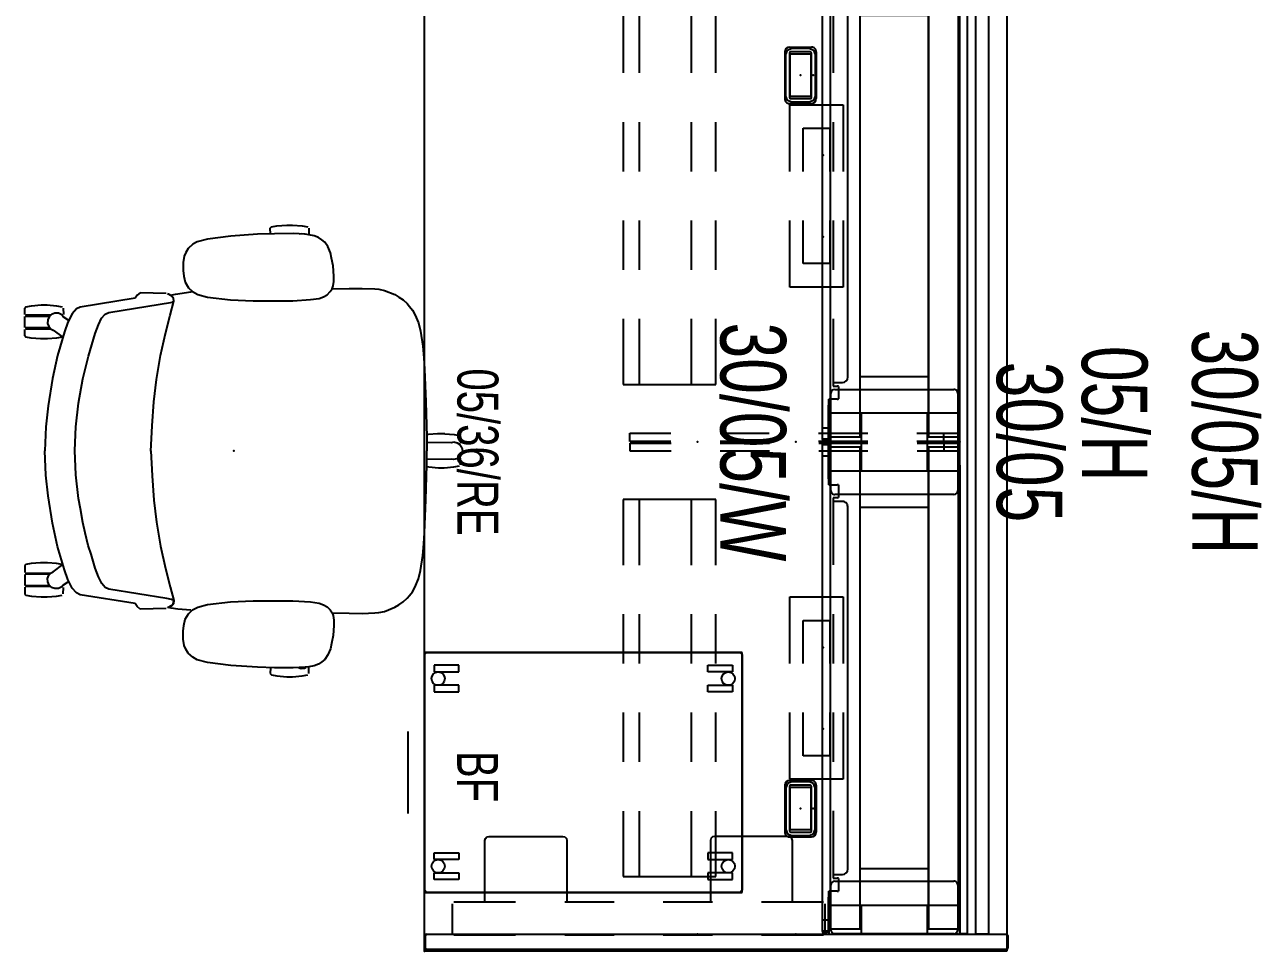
# Model space of a CAD drawing. Header units: inches. Extents: x 0 to 501, y -3 to 400.
# Drawn here: x 298.8 to 374.2, y 230.8 to 287.3 of the extents above; entities that cross this region are included whole.
import ezdxf
from ezdxf.enums import TextEntityAlignment as Align

# ---------------------------------------------------------------- set-up
doc = ezdxf.new("R2010")
doc.units = ezdxf.units.IN
doc.header["$MEASUREMENT"] = 0
for name, color, linetype in [('A-FURN-P-ELEC', 5, 'Continuous'), ('A-FURN-P-ELEC-PROD_NO-T', 5, 'Continuous'), ('A-FURN-P-FRAME', 7, 'Continuous'), ('A-FURN-P-FRAME-HWP-T', 7, 'Continuous'), ('A-FURN-P-FRAME-PROD_NO-T', 7, 'Continuous'), ('A-FURN-P-PANEL', 3, 'Continuous'), ('A-FURN-P-PANEL-PROD_NO-T', 3, 'Continuous'), ('A-FURN-P-SEAT', 2, 'Continuous'), ('A-FURN-P-SEAT-PROD_NO-T', 2, 'Continuous'), ('A-FURN-P-STORAGE', 6, 'Continuous'), ('A-FURN-P-STORAGE-CUSHION', 6, 'Continuous'), ('A-FURN-P-STORAGE-DRWCFG', 6, 'Continuous'), ('A-FURN-P-STORAGE-PROD_NO', 6, 'Continuous'), ('A-FURN-P-STORAGE-PROD_NO-T', 6, 'Continuous'), ('A-FURN-P-STORAGE-T', 7, 'Continuous'), ('A-FURN-P-TILE', 3, 'Continuous'), ('A-FURN-P-TILE-ELEC', 3, 'Continuous'), ('A-FURN-P-TILE-HWP-T', 3, 'Continuous'), ('A-FURN-P-WKSURF', 1, 'Continuous'), ('A-FURN-P-WKSURF-ELEC', 1, 'Continuous'), ('A-FURN-P-WKSURF-PROD_NO-T', 1, 'Continuous'), ('A-FURN-P-WKSURF-SS-T', 1, 'Continuous')]:
    doc.layers.add(name, color=color, linetype=linetype)
doc.styles.get("Standard").update_dxf_attribs({"font": 'arial.ttf'})

# ---------------------------------------------------------------- blocks, each defined once
blk = doc.blocks.new('P_HQ100-3005')
at = {"layer": 'A-FURN-P-FRAME'}
for p, q in [((1.75, 0), (0, 0)), ((0, 0), (0, -2)), ((1.75, -2), (1.75, 0)), ((30, 0), (28.25, 0)), ((28.25, 0), (28.25, -2)), ((30, -2), (30, 0)), ((31.75, 0), (30, 0)), ((30, 0), (30, -2)), ((31.75, -2), (31.75, 0)), ((60, 0), (58.25, 0)), ((58.25, 0), (58.25, -2)), ((60, -2), (60, 0)), ((29.68, -0.09), (0.32, -0.09)), ((0.32, -0.09), (0.32, -1.91)), ((29.68, -1.91), (29.68, -0.09)), ((59.68, -0.09), (30.32, -0.09)), ((30.32, -0.09), (30.32, -1.91)), ((59.68, -1.91), (59.68, -0.09)), ((0, -2), (1.75, -2)), ((0.32, -1.91), (29.68, -1.91)), ((1.75, -6.09), (1.75, -1.91)), ((1.75, -1.91), (4, -1.91)), ((28.25, -1.91), (1.76, -1.91)), ((4, -1.91), (4, -6.09)), ((26, -6.09), (26, -1.91)), ((26, -1.91), (28.25, -1.91)), ((28.25, -1.91), (28.25, -6.09)), ((28.25, -2), (30, -2)), ((30, -2), (31.75, -2)), ((30.32, -1.91), (59.68, -1.91)), ((31.75, -6.09), (31.75, -1.91)), ((31.75, -1.91), (34, -1.91)), ((58.25, -1.91), (31.76, -1.91)), ((34, -1.91), (34, -6.09)), ((56, -6.09), (56, -1.91)), ((56, -1.91), (58.25, -1.91)), ((58.25, -1.91), (58.25, -6.09)), ((58.25, -2), (60, -2)), ((1.75, -6), (0, -6)), ((0, -6), (0, -8)), ((1.75, -8), (1.75, -6)), ((30, -6), (28.25, -6)), ((28.25, -6), (28.25, -8)), ((30, -8), (30, -6)), ((31.75, -6), (30, -6)), ((30, -6), (30, -8)), ((31.75, -8), (31.75, -6)), ((60, -6), (58.25, -6)), ((58.25, -6), (58.25, -8)), ((60, -8), (60, -6)), ((29.68, -6.09), (0.32, -6.09)), ((0.32, -6.09), (0.32, -7.91)), ((4, -6.09), (1.75, -6.09)), ((28.25, -6.09), (26, -6.09)), ((29.68, -7.91), (29.68, -6.09)), ((59.68, -6.09), (30.32, -6.09)), ((30.32, -6.09), (30.32, -7.91)), ((34, -6.09), (31.75, -6.09)), ((58.25, -6.09), (56, -6.09)), ((59.68, -7.91), (59.68, -6.09)), ((0, -8), (1.75, -8)), ((0.32, -7.91), (29.68, -7.91)), ((28.25, -8), (30, -8)), ((30, -8), (31.75, -8)), ((30.32, -7.91), (59.68, -7.91)), ((58.25, -8), (60, -8))]:
    blk.add_line(p, q, dxfattribs=at)
for p in [(0, 0), (30, 0), (60, 0), (0, -8), (30, -8), (60, -8)]:
    blk.add_point(p, dxfattribs=at)
at = {"layer": 'A-FURN-P-FRAME-HWP-T', "width": 0.7}
blk.add_attdef('CAPTG', text='', height=4, dxfattribs=at).set_placement((30, 2.25), align=Align.CENTER)
at = {"layer": 'A-FURN-P-FRAME-HWP-T', "width": 0.7, "flags": 1}
blk.add_attdef('CAPPN', (0, 0), '', height=0.001, dxfattribs=at)
at = {"layer": 'A-FURN-P-FRAME-HWP-T', "flags": 1}
for tag in ['CAPMG', 'CAPMC', 'CAPQT', 'CAPDH', 'CAPGC']:
    blk.add_attdef(tag, (0, 0), '', height=0.001, dxfattribs=at)
blk = doc.blocks.new('P_HQ125-EN')
at = {"layer": 'A-FURN-P-FRAME'}
for p, q in [((0.024, -7.626), (0.024, -0.374)), ((0.274, -0.124), (2.976, -0.124)), ((3.226, -0.374), (3.226, -7.626)), ((2.976, -7.876), (0.274, -7.876))]:
    blk.add_line(p, q, dxfattribs=at)
for centre, start, end in [((0.274, -0.374), 90, 180.00001), ((2.976, -0.374), 0, 90), ((0.274, -7.626), 180.00001, 270), ((2.976, -7.626), 270, 0)]:
    blk.add_arc(centre, 0.25, start, end, dxfattribs=at)
for p in [(0, 0), (0, -8)]:
    blk.add_point(p, dxfattribs=at)
at = {"layer": 'A-FURN-P-FRAME-PROD_NO-T', "flags": 1}
for tag in ['CAPPN', 'CAPMG', 'CAPMC', 'CAPQT', 'CAPDH', 'CAPGC']:
    blk.add_attdef(tag, (0, 0), '', height=0.001, dxfattribs=at)
at = {"layer": 'A-FURN-P-FRAME-PROD_NO-T'}
blk.add_attdef('CAPTG', (3.625, -4), '', height=2.5, dxfattribs=at)
blk = doc.blocks.new('P_HQ125-MN')
at = {"layer": 'A-FURN-P-FRAME'}
for p, q in [((-3.203, -7.626), (-3.203, -0.374)), ((-2.953, -0.124), (2.953, -0.124)), ((3.203, -0.374), (3.203, -7.626)), ((2.953, -7.876), (-2.953, -7.876))]:
    blk.add_line(p, q, dxfattribs=at)
for centre, start, end in [((-2.953, -0.374), 90, 180.00001), ((2.953, -0.374), 0, 90), ((-2.953, -7.626), 180.00001, 270), ((2.953, -7.626), 270, 0)]:
    blk.add_arc(centre, 0.25, start, end, dxfattribs=at)
for p in [(0, 0), (0, -8)]:
    blk.add_point(p, dxfattribs=at)
at = {"layer": 'A-FURN-P-FRAME-PROD_NO-T', "flags": 1}
for tag in ['CAPPN', 'CAPMG', 'CAPMC', 'CAPQT', 'CAPDH', 'CAPGC']:
    blk.add_attdef(tag, (0, 0), '', height=0.001, dxfattribs=at)
at = {"layer": 'A-FURN-P-FRAME-PROD_NO-T'}
blk.add_attdef('CAPTG', (2, -4), '', height=2.5, dxfattribs=at)
blk = doc.blocks.new('P_HQ200-3005HC1')
at = {"layer": 'A-FURN-P-TILE'}
for p, q in [((0.024, 1.754), (0.024, 0.944)), ((59.976, 1.754), (0.024, 1.754)), ((59.976, 0.944), (59.976, 1.754)), ((0.024, 0.944), (59.976, 0.944))]:
    blk.add_line(p, q, dxfattribs=at)
for p in [(0, 0), (60, 0)]:
    blk.add_point(p, dxfattribs=at)
at = {"layer": 'A-FURN-P-TILE-HWP-T', "width": 0.7}
blk.add_attdef('CAPTG', text='', height=4, dxfattribs=at).set_placement((30, 14.16), align=Align.CENTER)
at = {"layer": 'A-FURN-P-TILE-HWP-T', "width": 0.7, "flags": 1}
blk.add_attdef('CAPPN', (0, 0), '', height=0.001, dxfattribs=at)
at = {"layer": 'A-FURN-P-TILE-HWP-T', "flags": 1}
for tag in ['CAPMG', 'CAPMC', 'CAPQT', 'CAPDH', 'CAPGC']:
    blk.add_attdef(tag, (0, 0), '', height=0.001, dxfattribs=at)
blk = doc.blocks.new('P_HQ205-05H')
at = {"layer": 'A-FURN-P-TILE'}
for p, q in [((0.024, 0.433), (59.976, 0.433)), ((0.024, 0), (0.024, 0.433)), ((59.976, 0), (0.024, 0)), ((59.976, 0.433), (59.976, 0))]:
    blk.add_line(p, q, dxfattribs=at)
for p in [(0, 0), (60, 0)]:
    blk.add_point(p, dxfattribs=at)
at = {"layer": 'A-FURN-P-TILE-HWP-T', "width": 0.7}
blk.add_attdef('CAPTG', text='', height=4, dxfattribs=at).set_placement((28.274, 7.433), align=Align.CENTER)
at = {"layer": 'A-FURN-P-TILE-HWP-T', "width": 0.7, "flags": 1}
blk.add_attdef('CAPPN', (0, 0), '', height=0.001, dxfattribs=at)
at = {"layer": 'A-FURN-P-TILE-HWP-T', "flags": 1}
for tag in ['CAPMG', 'CAPMC', 'CAPQT', 'CAPDH', 'CAPGC']:
    blk.add_attdef(tag, (0, 0), '', height=0.001, dxfattribs=at)
blk = doc.blocks.new('P_HQ300-3005WSM')
at = {"layer": 'A-FURN-P-TILE'}
for p, q in [((3.63, 0.845), (3.63, 0.271)), ((26.055, 1.16), (3.945, 1.16)), ((26.37, 0.271), (26.37, 0.845)), ((33.627, 0.845), (33.627, 0.271)), ((56.052, 1.16), (33.942, 1.16)), ((56.367, 0.271), (56.367, 0.845)), ((2.612, 0.015), (2.252, 0.015)), ((2.612, 0.015), (2.612, 0.508)), ((2.622, 0.586), (3.39, 0.586)), ((3.4, 0.508), (3.4, 0.271)), ((3.4, 0.271), (7.5, 0.271)), ((10.5, 0.271), (13.5, 0.271)), ((16.5, 0.271), (19.5, 0.271)), ((22.5, 0.271), (26.6, 0.271)), ((26.6, 0.271), (26.6, 0.508)), ((26.61, 0.586), (27.378, 0.586)), ((27.388, 0.508), (27.388, 0.015)), ((27.748, 0.015), (27.388, 0.015)), ((32.609, 0.015), (32.249, 0.015)), ((32.609, 0.015), (32.609, 0.508)), ((32.619, 0.586), (33.387, 0.586)), ((33.397, 0.508), (33.397, 0.271)), ((33.397, 0.271), (37.497, 0.271)), ((40.497, 0.271), (43.497, 0.271)), ((46.497, 0.271), (49.497, 0.271)), ((52.497, 0.271), (56.597, 0.271)), ((56.597, 0.271), (56.597, 0.508)), ((56.607, 0.586), (57.375, 0.586)), ((57.385, 0.508), (57.385, 0.015)), ((57.745, 0.015), (57.385, 0.015)), ((0.079, -0.021), (0.079, -0.31)), ((0.115, -0.107), (0.115, -0.31)), ((2.252, -0.021), (0.165, -0.021)), ((0.165, -0.36), (0.165, -0.057)), ((0.165, -0.396), (29.835, -0.396)), ((0.841, -0.398), (0.841, -0.021)), ((27.748, -0.021), (29.159, -0.021)), ((29.835, -0.021), (27.748, -0.021)), ((29.159, -0.021), (29.159, -0.398)), ((29.835, -0.057), (29.835, -0.36)), ((29.885, -0.31), (29.885, -0.107)), ((29.921, -0.31), (29.921, -0.107)), ((30.076, -0.021), (30.076, -0.31)), ((30.112, -0.107), (30.112, -0.31)), ((32.249, -0.021), (30.162, -0.021)), ((30.162, -0.36), (30.162, -0.057)), ((30.162, -0.396), (59.832, -0.396)), ((30.838, -0.398), (30.838, -0.021)), ((57.745, -0.021), (59.157, -0.021)), ((59.832, -0.021), (57.745, -0.021)), ((59.157, -0.021), (59.157, -0.398)), ((59.832, -0.057), (59.832, -0.36)), ((59.882, -0.31), (59.882, -0.107)), ((59.918, -0.31), (59.918, -0.107))]:
    blk.add_line(p, q, dxfattribs=at)
for centre, radius, start, end in [((3.945, 0.845), 0.315, 90, 180.00001), ((26.055, 0.845), 0.315, 0, 90), ((33.942, 0.845), 0.315, 90, 180.00001), ((56.052, 0.845), 0.315, 0, 90), ((2.929, 0.508), 0.317, 165.74996, 180.00001), ((2.921, 0.488), 0.48, 2.42634, 11.8237), ((26.917, 0.508), 0.317, 165.74996, 180.00001), ((26.909, 0.488), 0.48, 2.42634, 11.8237), ((32.926, 0.508), 0.317, 165.74996, 180.00001), ((32.918, 0.488), 0.48, 2.42634, 11.8237), ((56.914, 0.508), 0.317, 165.74996, 180.00001), ((56.906, 0.488), 0.48, 2.42634, 11.8237), ((0.165, -0.31), 0.0859, 180.00001, 270), ((0.165, -0.107), 0.0859, 90, 125.59643), ((0.165, -0.107), 0.05, 90, 180.00001), ((0.165, -0.31), 0.05, 180.00001, 270), ((29.835, -0.107), 0.0859, 54.40358, 90), ((29.835, -0.107), 0.05, 0.00001, 90), ((29.835, -0.31), 0.05, 270, 0.00002), ((29.835, -0.31), 0.0859, 270, 0), ((30.162, -0.31), 0.0859, 180.00001, 270), ((30.162, -0.107), 0.0859, 90, 125.59643), ((30.162, -0.107), 0.05, 90, 180.00001), ((30.162, -0.31), 0.05, 180.00001, 270), ((59.832, -0.107), 0.0859, 54.40358, 90), ((59.832, -0.107), 0.05, 0.00001, 90), ((59.832, -0.31), 0.05, 270, 0.00002), ((59.832, -0.31), 0.0859, 270, 0)]:
    blk.add_arc(centre, radius, start, end, dxfattribs=at)
for p in [(0, 0), (60, 0)]:
    blk.add_point(p, dxfattribs=at)
at = {"layer": 'A-FURN-P-TILE-ELEC'}
for p in [(12.524, -0.349), (17.496, -0.349), (42.524, -0.349), (47.496, -0.349)]:
    blk.add_point(p, dxfattribs=at)
at = {"layer": 'A-FURN-P-TILE-HWP-T', "width": 0.7, "flags": 1}
blk.add_attdef('CAPPN', (0, 0), '', height=0.001, dxfattribs=at)
at = {"layer": 'A-FURN-P-TILE-HWP-T', "flags": 1}
for tag in ['CAPMG', 'CAPMC', 'CAPQT', 'CAPDH', 'CAPGC']:
    blk.add_attdef(tag, (0, 0), '', height=0.001, dxfattribs=at)
at = {"layer": 'A-FURN-P-TILE-HWP-T', "width": 0.7}
blk.add_attdef('CAPTG', text='', height=4, dxfattribs=at).set_placement((30, -6.604), align=Align.CENTER)
blk = doc.blocks.new('P_HQ400-30S0536REBCH')
at = {"layer": 'A-FURN-P-WKSURF'}
for p, q in [((0.025, 2.975), (61.049, 2.975)), ((0.025, -32.532), (0.025, 2.975)), ((61.049, 2.975), (61.049, -32.532)), ((6, -9.077), (6.11, -8.812)), ((6.11, -8.812), (6.375, -8.702)), ((6.375, -8.702), (8.915, -8.702)), ((8.915, -8.702), (9.18, -8.812)), ((9.18, -8.812), (9.29, -9.077)), ((50.82, -8.812), (50.71, -9.077)), ((51.085, -8.702), (50.82, -8.812)), ((53.625, -8.702), (51.085, -8.702)), ((53.89, -8.812), (53.625, -8.702)), ((54, -9.077), (53.89, -8.812)), ((6, -10.117), (6, -9.077)), ((9.29, -9.077), (9.29, -10.117)), ((50.71, -9.077), (50.71, -10.117)), ((54, -10.117), (54, -9.077)), ((6.11, -10.382), (6, -10.117)), ((6.375, -10.492), (6.11, -10.382)), ((8.915, -10.492), (6.375, -10.492)), ((9.18, -10.382), (8.915, -10.492)), ((9.29, -10.117), (9.18, -10.382)), ((50.71, -10.117), (50.82, -10.382)), ((50.82, -10.382), (51.085, -10.492)), ((51.085, -10.492), (53.625, -10.492)), ((53.625, -10.492), (53.89, -10.382)), ((53.89, -10.382), (54, -10.117)), ((61.049, -32.532), (0.025, -32.532))]:
    blk.add_line(p, q, dxfattribs=at)
for p in [(0, 0), (60, 0)]:
    blk.add_point(p, dxfattribs=at)
at = {"layer": 'A-FURN-P-WKSURF-ELEC'}
for p in [(7.645, -9.597), (52.355, -9.597)]:
    blk.add_point(p, dxfattribs=at)
at = {"layer": 'A-FURN-P-WKSURF-SS-T', "width": 0.7, "flags": 1}
blk.add_attdef('CAPPN', (0, 0), '', height=0.001, dxfattribs=at)
at = {"layer": 'A-FURN-P-WKSURF-SS-T', "flags": 1}
for tag in ['CAPMG', 'CAPMC', 'CAPQT', 'CAPDH', 'CAPGC']:
    blk.add_attdef(tag, (0, 0), '', height=0.001, dxfattribs=at)
at = {"layer": 'A-FURN-P-WKSURF-SS-T', "width": 0.7}
blk.add_attdef('CAPTG', text='', height=2.5, dxfattribs=at).set_placement((30.611, -30.518), align=Align.CENTER)
blk = doc.blocks.new('P_FT290-24L')
at = {"layer": 'A-FURN-P-WKSURF'}
for p, q in [((0.0625, 0), (0.5625, 0)), ((0.0625, -2.5), (0.0625, 0)), ((0.5625, 0), (0.5625, -2.5)), ((0.0625, -0.875), (0.5625, -0.875)), ((0.0625, -8.5), (0.0625, -5.5)), ((0.5625, -5.5), (0.5625, -8.5)), ((0.0625, -14.5), (0.0625, -11.5)), ((0.5625, -11.5), (0.5625, -14.5)), ((0.0625, -20), (0.0625, -17.5)), ((0.5625, -17.5), (0.5625, -20)), ((0.5625, -20), (0.0625, -20))]:
    blk.add_line(p, q, dxfattribs=at)
blk.add_point((0, 0), dxfattribs=at)
at = {"layer": 'A-FURN-P-WKSURF-PROD_NO-T', "flags": 1}
for tag in ['CAPPN', 'CAPMG', 'CAPMC', 'CAPQT', 'CAPDH', 'CAPGC']:
    blk.add_attdef(tag, (0, 0), '', height=0.001, dxfattribs=at)
at = {"layer": 'A-FURN-P-WKSURF-PROD_NO-T'}
blk.add_attdef('CAPTG', (-5.875, -23), '', height=2.5, dxfattribs=at)
blk = doc.blocks.new('P_FT290-24R')
at = {"layer": 'A-FURN-P-WKSURF'}
for p, q in [((-0.5625, 0), (-0.0625, 0)), ((-0.5625, -2.5), (-0.5625, 0)), ((-0.0625, 0), (-0.0625, -2.5)), ((-0.5625, -0.875), (-0.0625, -0.875)), ((-0.5625, -8.5), (-0.5625, -5.5)), ((-0.0625, -5.5), (-0.0625, -8.5)), ((-0.5625, -14.5), (-0.5625, -11.5)), ((-0.0625, -11.5), (-0.0625, -14.5)), ((-0.5625, -20), (-0.5625, -17.5)), ((-0.0625, -17.5), (-0.0625, -20)), ((-0.0625, -20), (-0.5625, -20))]:
    blk.add_line(p, q, dxfattribs=at)
blk.add_point((0, 0), dxfattribs=at)
at = {"layer": 'A-FURN-P-WKSURF-PROD_NO-T', "flags": 1}
for tag in ['CAPPN', 'CAPMG', 'CAPMC', 'CAPQT', 'CAPDH', 'CAPGC']:
    blk.add_attdef(tag, (0, 0), '', height=0.001, dxfattribs=at)
at = {"layer": 'A-FURN-P-WKSURF-PROD_NO-T'}
blk.add_attdef('CAPTG', (-5.875, -23), '', height=2.5, dxfattribs=at)
blk = doc.blocks.new('P_HQ500-30FSRH')
at = {"layer": 'A-FURN-P-PANEL'}
for p, q in [((0.001, -32.509), (0.001, 2.834)), ((0.08, 2.912), (0.867, 2.912)), ((0.946, 2.834), (0.946, -32.509)), ((0.867, -32.588), (0.08, -32.588))]:
    blk.add_line(p, q, dxfattribs=at)
for centre, start, end in [((0.08, 2.834), 90, 180.00001), ((0.867, 2.834), 0, 90), ((0.08, -32.509), 180.00001, 270), ((0.867, -32.509), 270, 0)]:
    blk.add_arc(centre, 0.0787, start, end, dxfattribs=at)
blk.add_point((0, 0), dxfattribs=at)
at = {"layer": 'A-FURN-P-PANEL-PROD_NO-T', "flags": 1}
for tag in ['CAPPN', 'CAPMG', 'CAPMC', 'CAPQT', 'CAPDH', 'CAPGC']:
    blk.add_attdef(tag, (0, 0), '', height=0.001, dxfattribs=at)
at = {"layer": 'A-FURN-P-PANEL-PROD_NO-T'}
blk.add_attdef('CAPTG', (1.83, -21.917), '', height=2.5, dxfattribs=at)
blk = doc.blocks.new('P_HQ540-24PH')
at = {"layer": 'A-FURN-P-PANEL'}
for p, q in [((1.003, -1.8), (1.003, -5.566)), ((2.894, -1.691), (1.112, -1.691)), ((3.003, -5.566), (3.003, -1.8)), ((3.003, -3.691), (6.752, -3.691)), ((6.752, -3.691), (6.877, -3.724)), ((6.877, -3.724), (6.968, -3.816)), ((6.968, -3.816), (7.002, -3.941)), ((7.002, -3.941), (7.002, -8.441)), ((1.003, -8.566), (1.003, -11.566)), ((3.003, -11.566), (3.003, -8.566)), ((6.752, -8.691), (3.003, -8.691)), ((6.877, -8.658), (6.752, -8.691)), ((6.968, -8.566), (6.877, -8.658)), ((7.002, -8.441), (6.968, -8.566)), ((1.003, -14.566), (1.003, -17.566)), ((3.003, -17.566), (3.003, -14.566)), ((6.752, -17.441), (3.003, -17.441)), ((6.877, -17.474), (6.752, -17.441)), ((6.968, -17.566), (6.877, -17.474)), ((7.002, -17.691), (6.968, -17.566)), ((7.002, -22.191), (7.002, -17.691)), ((1.003, -20.566), (1.003, -24.332)), ((3.003, -24.332), (3.003, -20.566)), ((3.003, -22.441), (6.752, -22.441)), ((6.752, -22.441), (6.877, -22.408)), ((6.877, -22.408), (6.968, -22.316)), ((6.968, -22.316), (7.002, -22.191)), ((1.112, -24.441), (2.894, -24.441))]:
    blk.add_line(p, q, dxfattribs=at)
blk.add_point((0, 0), dxfattribs=at)
at = {"layer": 'A-FURN-P-PANEL-PROD_NO-T', "flags": 1}
for tag in ['CAPPN', 'CAPMG', 'CAPMC', 'CAPQT', 'CAPDH', 'CAPGC']:
    blk.add_attdef(tag, (0, 0), '', height=0.001, dxfattribs=at)
at = {"layer": 'A-FURN-P-PANEL-PROD_NO-T'}
blk.add_attdef('CAPTG', (8.144, -5.709), '', height=2.5, dxfattribs=at)
blk = doc.blocks.new('P_HQ790-05')
at = {"layer": 'A-FURN-P-ELEC'}
for p, q in [((9.4375, -8.375), (9.4375, -5.125)), ((9.4375, -5.125), (13.5, -5.125)), ((16.5, -5.125), (20.5625, -5.125)), ((20.5625, -5.125), (20.5625, -8.375)), ((39.4375, -8.375), (39.4375, -5.125)), ((39.4375, -5.125), (43.5, -5.125)), ((46.5, -5.125), (50.5625, -5.125)), ((50.5625, -5.125), (50.5625, -8.375)), ((10.875, -7.5625), (10.875, -5.9375)), ((10.875, -5.9375), (13.5, -5.9375)), ((16.5, -5.9375), (19.125, -5.9375)), ((19.125, -5.9375), (19.125, -7.5625)), ((40.875, -7.5625), (40.875, -5.9375)), ((40.875, -5.9375), (43.5, -5.9375)), ((46.5, -5.9375), (49.125, -5.9375)), ((49.125, -5.9375), (49.125, -7.5625)), ((13.5, -7.5625), (10.875, -7.5625)), ((19.125, -7.5625), (16.5, -7.5625)), ((43.5, -7.5625), (40.875, -7.5625)), ((49.125, -7.5625), (46.5, -7.5625)), ((13.5, -8.375), (9.4375, -8.375)), ((20.5625, -8.375), (16.5, -8.375)), ((43.5, -8.375), (39.4375, -8.375)), ((50.5625, -8.375), (46.5, -8.375))]:
    blk.add_line(p, q, dxfattribs=at)
for p in [(0, 0), (30, 0), (60, 0), (0, -8), (30, -8), (60, -8)]:
    blk.add_point(p, dxfattribs=at)
at = {"layer": 'A-FURN-P-ELEC-PROD_NO-T', "flags": 1}
for tag in ['CAPPN', 'CAPMG', 'CAPMC', 'CAPQT', 'CAPDH', 'CAPGC']:
    blk.add_attdef(tag, (0, 0), '', height=0.001, dxfattribs=at)
at = {"layer": 'A-FURN-P-ELEC-PROD_NO-T'}
blk.add_attdef('CAPTG', (7, -14), '', height=2.5, dxfattribs=at)
blk = doc.blocks.new('P_HQ791-05')
at = {"layer": 'A-FURN-P-ELEC'}
for p, q in [((3.51, -6.88), (3.51, -12.529)), ((7.5, -6.88), (3.51, -6.88)), ((13.5, -6.88), (10.5, -6.88)), ((19.5, -6.88), (16.5, -6.88)), ((26.49, -6.88), (22.5, -6.88)), ((26.49, -12.529), (26.49, -6.88)), ((33.51, -6.88), (33.51, -12.529)), ((37.5, -6.88), (33.51, -6.88)), ((43.5, -6.88), (40.5, -6.88)), ((49.5, -6.88), (46.5, -6.88)), ((56.49, -6.88), (52.5, -6.88)), ((56.49, -12.529), (56.49, -6.88)), ((7.5, -8.364), (3.51, -8.364)), ((13.5, -8.364), (10.5, -8.364)), ((19.5, -8.364), (16.5, -8.364)), ((26.49, -8.364), (22.5, -8.364)), ((37.5, -8.364), (33.51, -8.364)), ((43.5, -8.364), (40.5, -8.364)), ((49.5, -8.364), (46.5, -8.364)), ((56.49, -8.364), (52.5, -8.364)), ((7.5, -11.533), (3.51, -11.533)), ((13.5, -11.533), (10.5, -11.533)), ((19.5, -11.533), (16.5, -11.533)), ((26.49, -11.533), (22.5, -11.533)), ((37.5, -11.533), (33.51, -11.533)), ((43.5, -11.533), (40.5, -11.533)), ((49.5, -11.533), (46.5, -11.533)), ((56.49, -11.533), (52.5, -11.533)), ((3.51, -12.529), (7.5, -12.529)), ((10.5, -12.529), (13.5, -12.529)), ((16.5, -12.529), (19.5, -12.529)), ((22.5, -12.529), (26.49, -12.529)), ((33.51, -12.529), (37.5, -12.529)), ((40.5, -12.529), (43.5, -12.529)), ((46.5, -12.529), (49.5, -12.529)), ((52.5, -12.529), (56.49, -12.529))]:
    blk.add_line(p, q, dxfattribs=at)
for p in [(0, 0), (30, 0), (60, 0), (0, -8), (30, -8), (60, -8)]:
    blk.add_point(p, dxfattribs=at)
at = {"layer": 'A-FURN-P-ELEC-PROD_NO-T', "flags": 1}
for tag in ['CAPPN', 'CAPMG', 'CAPMC', 'CAPQT', 'CAPDH', 'CAPGC']:
    blk.add_attdef(tag, (0, 0), '', height=0.001, dxfattribs=at)
at = {"layer": 'A-FURN-P-ELEC-PROD_NO-T'}
blk.add_attdef('CAPTG', (8, -16), '', height=2.5, dxfattribs=at)
blk = doc.blocks.new('P_Y1412-1')
at = {"layer": 'A-FURN-P-ELEC'}
for p, q in [((-1.424, 0.964), (1.424, 0.964)), ((-1.724, -0.664), (-1.724, 0.664)), ((-1.424, 0.604), (-1.424, -0.604)), ((1.364, 0.664), (-1.364, 0.664)), ((1.273, 0.655), (-1.293, 0.655)), ((-1.293, 0.655), (-1.293, -0.65)), ((1.273, -0.65), (1.273, 0.655)), ((1.424, -0.604), (1.424, 0.604)), ((1.724, -0.664), (1.724, 0.664)), ((-1.364, -0.664), (1.364, -0.664)), ((-1.293, -0.65), (1.273, -0.65)), ((-1.424, -0.964), (1.424, -0.964))]:
    blk.add_line(p, q, dxfattribs=at)
for centre, radius, start, end in [((-1.424, 0.664), 0.3, 90, 180.00001), ((1.424, 0.664), 0.3, 0, 90), ((-1.364, 0.604), 0.06, 90, 180.00001), ((1.364, 0.604), 0.06, 0, 90), ((-1.424, -0.664), 0.3, 180.00001, 270), ((-1.364, -0.604), 0.06, 180.00001, 270), ((1.364, -0.604), 0.06, 270, 0), ((1.424, -0.664), 0.3, 270, 0)]:
    blk.add_arc(centre, radius, start, end, dxfattribs=at)
for p in [(0, 0.764), (0, 0)]:
    blk.add_point(p, dxfattribs=at)
at = {"layer": 'A-FURN-P-ELEC-PROD_NO-T', "flags": 1}
for tag in ['CAPPN', 'CAPMG', 'CAPMC', 'CAPQT', 'CAPDH', 'CAPGC']:
    blk.add_attdef(tag, (0, 0), '', height=0.001, dxfattribs=at)
at = {"layer": 'A-FURN-P-ELEC-PROD_NO-T'}
blk.add_attdef('CAPTG', (-6.5, -6.5), '', height=2.5, dxfattribs=at)
blk = doc.blocks.new('P_PIA1B226HA')
at = {"layer": 'A-FURN-P-SEAT'}
for p, q in [((2.211, 13.571), (2.277, 13.65)), ((2.277, 13.65), (2.621, 13.708)), ((2.621, 13.708), (3.212, 13.757)), ((3.212, 13.757), (3.574, 13.757)), ((3.574, 13.757), (4.149, 13.708)), ((4.149, 13.708), (4.497, 13.647)), ((-1.607, 12.912), (-2.241, 12.735)), ((-0.183, 13.09), (-1.607, 12.912)), ((1.44, 13.198), (-0.183, 13.09)), ((2.464, 13.234), (1.44, 13.198)), ((2.218, 13.225), (2.211, 13.571)), ((3.616, 13.238), (2.464, 13.234)), ((4.336, 13.199), (3.616, 13.238)), ((3.973, 13.219), (4.095, 13.253)), ((4.095, 13.253), (4.303, 13.232)), ((4.565, 13.173), (4.336, 13.199)), ((4.558, 13.57), (4.564, 13.177)), ((4.896, 13.11), (4.565, 13.173)), ((5.145, 13.007), (4.896, 13.11)), ((5.361, 12.871), (5.145, 13.007)), ((5.538, 12.722), (5.361, 12.871)), ((-2.94, 12.098), (-3.031, 11.865)), ((-2.79, 12.331), (-2.94, 12.098)), ((-2.503, 12.592), (-2.79, 12.331)), ((-2.241, 12.735), (-2.503, 12.592)), ((5.726, 12.449), (5.538, 12.722)), ((5.884, 12.072), (5.726, 12.449)), ((5.944, 11.746), (5.884, 12.072)), ((-3.095, 11.488), (-3.106, 10.999)), ((-3.031, 11.865), (-3.095, 11.488)), ((6.039, 11.269), (5.944, 11.746)), ((-3.106, 10.999), (-3.056, 10.642)), ((-3.056, 10.642), (-2.971, 10.271)), ((6.094, 10.653), (6.039, 11.269)), ((6.085, 10.318), (6.094, 10.653)), ((-2.971, 10.271), (-2.782, 9.943)), ((-2.782, 9.943), (-2.526, 9.702)), ((5.868, 9.703), (5.978, 9.873)), ((5.977, 9.871), (7.024, 9.892)), ((5.978, 9.873), (6.039, 10.051)), ((6.039, 10.051), (6.085, 10.318)), ((7.024, 9.892), (7.813, 9.898)), ((7.813, 9.898), (8.578, 9.874)), ((8.578, 9.874), (8.823, 9.849)), ((8.823, 9.849), (9.183, 9.776)), ((-6.027, 9.299), (-9.369, 8.76)), ((-7.633, 8.423), (-3.755, 9.061)), ((-5.905, 9.487), (-6.027, 9.299)), ((-5.73, 9.634), (-5.905, 9.487)), ((-4.139, 9.593), (-5.73, 9.634)), ((-3.824, 9.447), (-4.047, 9.565)), ((-3.818, 9.455), (-4.003, 9.555)), ((-3.891, 8.272), (-3.668, 9.117)), ((-3.865, 9.483), (-3.569, 9.549)), ((-3.697, 9.314), (-3.824, 9.447)), ((-3.698, 9.325), (-3.818, 9.455)), ((-3.755, 9.061), (-3.665, 9.127)), ((-3.665, 9.127), (-3.698, 9.325)), ((-3.668, 9.117), (-3.697, 9.314)), ((-3.569, 9.549), (-2.636, 9.7)), ((-2.636, 9.7), (-2.527, 9.703)), ((-2.526, 9.702), (-2.214, 9.524)), ((-2.214, 9.524), (-1.612, 9.362)), ((-1.612, 9.362), (-0.211, 9.203)), ((-0.211, 9.203), (1.171, 9.148)), ((1.171, 9.148), (3.588, 9.144)), ((3.588, 9.144), (4.67, 9.216)), ((4.67, 9.216), (5.192, 9.288)), ((5.192, 9.288), (5.459, 9.384)), ((5.459, 9.384), (5.685, 9.509)), ((5.685, 9.509), (5.868, 9.703)), ((9.183, 9.776), (9.812, 9.523)), ((9.812, 9.523), (10.061, 9.375)), ((10.061, 9.375), (10.316, 9.198)), ((10.316, 9.198), (10.562, 8.976)), ((-12.754, 8.705), (-12.689, 8.784)), ((-12.747, 8.307), (-12.754, 8.705)), ((-12.689, 8.784), (-12.344, 8.842)), ((-12.344, 8.842), (-11.754, 8.892)), ((-11.754, 8.892), (-11.391, 8.892)), ((-11.391, 8.892), (-10.816, 8.842)), ((-11.12, 8.311), (-11.26, 8.174)), ((-10.925, 8.387), (-11.12, 8.311)), ((-10.7, 8.381), (-10.925, 8.387)), ((-10.816, 8.842), (-10.469, 8.781)), ((-10.505, 8.288), (-10.7, 8.381)), ((-10.408, 8.705), (-10.402, 8.312)), ((-9.867, 8.357), (-10.126, 7.84)), ((-9.602, 8.654), (-9.867, 8.357)), ((-9.369, 8.76), (-9.602, 8.654)), ((-8.08, 8.094), (-7.86, 8.335)), ((-7.86, 8.335), (-7.633, 8.423)), ((10.562, 8.976), (10.708, 8.8)), ((10.708, 8.8), (10.877, 8.575)), ((10.877, 8.575), (11.034, 8.314)), ((11.034, 8.314), (11.245, 7.796)), ((-12.759, 7.518), (-12.759, 8.189)), ((-12.742, 8.207), (-11.225, 8.207)), ((-11.165, 8.268), (-12.719, 8.268)), ((-11.351, 7.979), (-11.365, 7.769)), ((-11.365, 7.769), (-11.289, 7.571)), ((-11.26, 8.174), (-11.351, 7.979)), ((-11.289, 7.571), (-11.149, 7.419)), ((-10.406, 8.174), (-10.505, 8.288)), ((-10.07, 7.944), (-10.406, 8.174)), ((-10.126, 7.84), (-10.343, 7.244)), ((-8.461, 7.156), (-8.263, 7.684)), ((-8.263, 7.684), (-8.08, 8.094)), ((-4.183, 7.16), (-3.891, 8.272)), ((11.245, 7.796), (11.38, 7.288)), ((-12.751, 7.005), (-12.751, 7.399)), ((-12.689, 6.924), (-12.751, 7.005)), ((-11.222, 7.501), (-12.736, 7.501)), ((-12.713, 7.443), (-11.176, 7.443)), ((-12.36, 6.863), (-12.689, 6.924)), ((-11.797, 6.816), (-12.36, 6.863)), ((-11.374, 6.816), (-11.797, 6.816)), ((-10.823, 6.86), (-11.374, 6.816)), ((-11.149, 7.419), (-11.027, 7.361)), ((-11.027, 7.361), (-10.441, 6.918)), ((-10.467, 6.921), (-10.823, 6.86)), ((-10.343, 7.244), (-10.754, 5.81)), ((-8.87, 5.772), (-8.461, 7.156)), ((-4.488, 5.809), (-4.183, 7.16)), ((11.38, 7.288), (11.515, 6.378)), ((11.515, 6.378), (11.578, 5.658)), ((-10.754, 5.81), (-11.061, 4.406)), ((-9.221, 4.378), (-8.87, 5.772)), ((-4.726, 4.34), (-4.488, 5.809)), ((11.578, 5.658), (11.616, 4.984)), ((11.616, 4.984), (11.707, 2.984)), ((-11.061, 4.406), (-11.332, 2.738)), ((-9.477, 2.91), (-9.221, 4.378)), ((-4.894, 2.993), (-4.726, 4.34)), ((-11.332, 2.738), (-11.471, 1.468)), ((-9.636, 1.452), (-9.477, 2.91)), ((-4.998, 1.514), (-4.894, 2.993)), ((11.707, 2.984), (11.749, 0.843)), ((-5.076, -0.016), (-4.998, 1.514)), ((-11.471, 1.468), (-11.526, -0.007)), ((-9.702, 0.012), (-9.636, 1.452)), ((11.854, 0.993), (11.746, 0.973)), ((11.749, 0.843), (11.754, -0.007)), ((12.417, 1.04), (11.854, 0.993)), ((12.863, 1.04), (12.417, 1.04)), ((12.863, 1.04), (13.425, 0.993)), ((13.425, 0.993), (13.755, 0.932)), ((13.755, 0.932), (13.816, 0.851)), ((13.816, 0.851), (13.816, 0.457)), ((-9.634, -1.465), (-9.702, 0.012)), ((-5.076, 0.001), (-4.998, -1.529)), ((11.756, 0.534), (13.255, 0.509)), ((13.255, 0.509), (13.4, 0.538)), ((13.4, 0.538), (13.612, 0.49)), ((13.612, 0.49), (13.765, 0.384)), ((13.765, 0.384), (13.883, 0.208)), ((13.883, 0.208), (13.925, -0.002)), ((-11.471, -1.483), (-11.526, -0.008)), ((13.238, -0.51), (11.746, -0.536)), ((11.749, -0.858), (11.754, -0.007)), ((13.383, -0.537), (13.238, -0.51)), ((13.594, -0.496), (13.383, -0.537)), ((13.767, -0.381), (13.594, -0.496)), ((13.884, -0.206), (13.767, -0.381)), ((13.807, -0.849), (13.812, -0.456)), ((13.925, -0.002), (13.884, -0.206)), ((-11.332, -2.753), (-11.471, -1.483)), ((-9.473, -2.899), (-9.634, -1.465)), ((11.707, -2.999), (11.749, -0.858)), ((11.747, -0.966), (11.87, -0.986)), ((11.87, -0.986), (12.46, -1.036)), ((12.46, -1.036), (12.823, -1.036)), ((12.823, -1.036), (13.398, -0.986)), ((13.398, -0.986), (13.745, -0.925)), ((-4.998, -1.529), (-4.894, -3.008)), ((-11.061, -4.421), (-11.332, -2.753)), ((-9.36, -3.533), (-9.473, -2.899)), ((-4.894, -3.008), (-4.726, -4.355)), ((11.616, -4.999), (11.707, -2.999)), ((-9.212, -4.363), (-9.36, -3.533)), ((-10.754, -5.825), (-11.061, -4.421)), ((-9.067, -5.003), (-9.212, -4.363)), ((-4.726, -4.355), (-4.488, -5.824)), ((-8.883, -5.771), (-9.067, -5.003)), ((11.578, -5.673), (11.616, -4.999)), ((-10.343, -7.259), (-10.754, -5.825)), ((-8.718, -6.312), (-8.883, -5.771)), ((-4.488, -5.824), (-4.183, -7.175)), ((11.515, -6.393), (11.578, -5.673)), ((-8.458, -7.164), (-8.718, -6.312)), ((11.38, -7.303), (11.515, -6.393)), ((-12.759, -7.533), (-12.759, -8.203)), ((-12.689, -6.939), (-12.751, -7.02)), ((-12.751, -7.02), (-12.751, -7.414)), ((-11.222, -7.516), (-12.736, -7.516)), ((-12.713, -7.457), (-11.176, -7.457)), ((-12.36, -6.878), (-12.689, -6.939)), ((-11.797, -6.831), (-12.36, -6.878)), ((-11.374, -6.831), (-11.797, -6.831)), ((-10.823, -6.875), (-11.374, -6.831)), ((-11.289, -7.586), (-11.149, -7.434)), ((-11.149, -7.434), (-11.027, -7.376)), ((-11.027, -7.376), (-10.441, -6.933)), ((-10.467, -6.936), (-10.823, -6.875)), ((-10.126, -7.854), (-10.343, -7.259)), ((-8.267, -7.679), (-8.458, -7.164)), ((-4.183, -7.175), (-3.891, -8.287)), ((11.245, -7.811), (11.38, -7.303)), ((-12.742, -8.222), (-11.225, -8.222)), ((-11.165, -8.282), (-12.719, -8.282)), ((-11.365, -7.784), (-11.289, -7.586)), ((-11.351, -7.994), (-11.365, -7.784)), ((-11.26, -8.189), (-11.351, -7.994)), ((-11.12, -8.326), (-11.26, -8.189)), ((-10.406, -8.189), (-10.505, -8.303)), ((-10.07, -7.959), (-10.406, -8.189)), ((-9.867, -8.372), (-10.126, -7.854)), ((-8.062, -8.094), (-8.267, -7.679)), ((-7.846, -8.341), (-8.062, -8.094)), ((-3.891, -8.287), (-3.668, -9.131)), ((11.034, -8.329), (11.245, -7.811)), ((-12.747, -8.322), (-12.754, -8.72)), ((-12.754, -8.72), (-12.689, -8.799)), ((-12.689, -8.799), (-12.344, -8.857)), ((-12.344, -8.857), (-11.754, -8.907)), ((-11.754, -8.907), (-11.391, -8.907)), ((-11.391, -8.907), (-10.816, -8.857)), ((-10.925, -8.402), (-11.12, -8.326)), ((-10.7, -8.396), (-10.925, -8.402)), ((-10.816, -8.857), (-10.469, -8.796)), ((-10.505, -8.303), (-10.7, -8.396)), ((-10.408, -8.72), (-10.402, -8.327)), ((-9.602, -8.669), (-9.867, -8.372)), ((-9.369, -8.775), (-9.602, -8.669)), ((-6.027, -9.314), (-9.369, -8.775)), ((-7.632, -8.441), (-7.846, -8.341)), ((-4.087, -9.011), (-7.632, -8.441)), ((-3.803, -9.069), (-4.087, -9.011)), ((10.316, -9.212), (10.562, -8.991)), ((10.562, -8.991), (10.708, -8.815)), ((10.708, -8.815), (10.877, -8.589)), ((10.877, -8.589), (11.034, -8.329)), ((-5.905, -9.502), (-6.027, -9.314)), ((-5.73, -9.649), (-5.905, -9.502)), ((-4.139, -9.608), (-5.73, -9.649)), ((-3.824, -9.462), (-4.047, -9.58)), ((-3.829, -9.598), (-4.006, -9.557)), ((-4.004, -9.558), (-3.816, -9.458)), ((-3.434, -9.662), (-3.829, -9.598)), ((-3.697, -9.329), (-3.824, -9.462)), ((-3.816, -9.458), (-3.701, -9.325)), ((-3.664, -9.131), (-3.803, -9.069)), ((-3.701, -9.325), (-3.664, -9.131)), ((-3.668, -9.131), (-3.697, -9.329)), ((-3.156, -9.677), (-3.434, -9.662)), ((-2.636, -9.715), (-3.156, -9.677)), ((-2.782, -9.943), (-2.526, -9.702)), ((-2.526, -9.702), (-2.214, -9.524)), ((-2.214, -9.524), (-1.612, -9.362)), ((-1.612, -9.362), (-0.211, -9.203)), ((-0.211, -9.203), (1.171, -9.148)), ((1.171, -9.148), (3.588, -9.144)), ((3.588, -9.144), (4.67, -9.216)), ((4.67, -9.216), (5.192, -9.288)), ((5.192, -9.288), (5.459, -9.384)), ((5.459, -9.384), (5.685, -9.509)), ((5.685, -9.509), (5.868, -9.703)), ((5.868, -9.703), (5.978, -9.873)), ((8.823, -9.864), (9.183, -9.791)), ((9.183, -9.791), (9.812, -9.538)), ((9.812, -9.538), (10.061, -9.39)), ((10.061, -9.39), (10.316, -9.212)), ((-3.056, -10.642), (-2.971, -10.271)), ((-2.971, -10.271), (-2.782, -9.943)), ((5.978, -9.873), (6.039, -10.051)), ((5.983, -9.886), (7.024, -9.907)), ((6.039, -10.051), (6.085, -10.318)), ((6.085, -10.318), (6.094, -10.653)), ((7.024, -9.907), (7.813, -9.913)), ((7.813, -9.913), (8.578, -9.888)), ((8.578, -9.888), (8.823, -9.864)), ((-3.106, -10.999), (-3.056, -10.642)), ((-3.095, -11.488), (-3.106, -10.999)), ((6.039, -11.269), (5.944, -11.746)), ((6.094, -10.653), (6.039, -11.269)), ((-3.031, -11.865), (-3.095, -11.488)), ((-2.94, -12.098), (-3.031, -11.865)), ((5.944, -11.746), (5.884, -12.072)), ((-2.79, -12.331), (-2.94, -12.098)), ((-2.503, -12.592), (-2.79, -12.331)), ((-2.241, -12.735), (-2.503, -12.592)), ((-1.607, -12.912), (-2.241, -12.735)), ((5.538, -12.722), (5.361, -12.871)), ((5.726, -12.449), (5.538, -12.722)), ((5.884, -12.072), (5.726, -12.449)), ((-0.183, -13.09), (-1.607, -12.912)), ((1.44, -13.198), (-0.183, -13.09)), ((2.464, -13.234), (1.44, -13.198)), ((2.218, -13.225), (2.211, -13.585)), ((3.616, -13.238), (2.464, -13.234)), ((4.336, -13.199), (3.616, -13.238)), ((3.928, -13.221), (4.095, -13.268)), ((4.095, -13.268), (4.303, -13.247)), ((4.303, -13.247), (4.398, -13.192)), ((4.565, -13.173), (4.336, -13.199)), ((4.558, -13.585), (4.564, -13.192)), ((4.896, -13.11), (4.565, -13.173)), ((5.145, -13.007), (4.896, -13.11)), ((5.361, -12.871), (5.145, -13.007)), ((2.211, -13.585), (2.277, -13.665)), ((2.277, -13.665), (2.621, -13.723)), ((2.621, -13.723), (3.212, -13.772)), ((3.212, -13.772), (3.574, -13.772)), ((3.574, -13.772), (4.149, -13.723)), ((4.149, -13.723), (4.497, -13.662))]:
    blk.add_line(p, q, dxfattribs=at)
blk.add_point((0, 0), dxfattribs=at)
at = {"layer": 'A-FURN-P-SEAT-PROD_NO-T'}
blk.add_attdef('CAPTG', (-5, 4), '', height=2.5, dxfattribs=at)
at = {"layer": 'A-FURN-P-SEAT-PROD_NO-T', "flags": 1}
for tag in ['CAPPN', 'CAPMG', 'CAPMC', 'CAPQT', 'CAPDH', 'CAPGC']:
    blk.add_attdef(tag, (0, 0), '', height=0.001, dxfattribs=at)
blk = doc.blocks.new('HLW110_20BF_1P')
blk.add_line((0, 0), (0, 1))
at = {"layer": 'A-FURN-P-STORAGE'}
for p, q in [((0, 19.375), (0, 0)), ((14.625, 19.375), (0, 19.375)), ((14.625, 0), (14.625, 19.375)), ((0.78125, 18.78125), (1.1875, 18.78125)), ((0.78125, 17.28125), (0.78125, 18.78125)), ((1.1875, 18.78125), (1.1875, 17.28125)), ((2, 18.78125), (2.40625, 18.78125)), ((2, 17.28125), (2, 18.78125)), ((2.40625, 18.78125), (2.40625, 17.28125)), ((12.21875, 18.78125), (12.21875, 17.28125)), ((12.625, 18.78125), (12.21875, 18.78125)), ((12.625, 17.28125), (12.625, 18.78125)), ((13.4375, 18.78125), (13.4375, 17.28125)), ((13.84375, 18.78125), (13.4375, 18.78125)), ((13.84375, 17.28125), (13.84375, 18.78125)), ((1.1875, 17.28125), (0.78125, 17.28125)), ((2.40625, 17.28125), (2, 17.28125)), ((12.21875, 17.28125), (12.625, 17.28125)), ((13.4375, 17.28125), (13.84375, 17.28125)), ((0.78125, 2.09375), (0.78125, 0.59375)), ((1.1875, 2.09375), (0.78125, 2.09375)), ((1.1875, 0.59375), (1.1875, 2.09375)), ((2.40625, 2.09375), (2, 2.09375)), ((2, 2.09375), (2, 0.59375)), ((2.40625, 0.59375), (2.40625, 2.09375)), ((12.21875, 2.09375), (12.625, 2.09375)), ((12.21875, 0.59375), (12.21875, 2.09375)), ((12.625, 2.09375), (12.625, 0.59375)), ((13.4375, 2.09375), (13.84375, 2.09375)), ((13.4375, 0.59375), (13.4375, 2.09375)), ((13.84375, 2.09375), (13.84375, 0.59375)), ((0, 0), (14.625, 0)), ((0.78125, 0.59375), (1.1875, 0.59375)), ((2, 0.59375), (2.40625, 0.59375)), ((12.625, 0.59375), (12.21875, 0.59375)), ((13.84375, 0.59375), (13.4375, 0.59375)), ((4.8125, -1), (9.8125, -1))]:
    blk.add_line(p, q, dxfattribs=at)
for centre in [(1.59375, 18.53125), (13.03125, 18.53125), (1.59375, 0.84375), (13.03125, 0.84375)]:
    blk.add_circle(centre, 0.40625, dxfattribs=at)
for p in [(0, 0), (14.625, 0)]:
    blk.add_point(p, dxfattribs=at)
at = {"layer": 'A-FURN-P-STORAGE-DRWCFG', "width": 0.7}
blk.add_text('BF', height=2.5, dxfattribs=at).set_placement((7.5625, 2), align=Align.CENTER)
blk = doc.blocks.new('P_LW110-20BF_____XI_____QUALIFIER_____1_____XO')
blk.add_blockref('HLW110_20BF_1P', (0, 0))
at = {"layer": 'A-FURN-P-STORAGE-PROD_NO'}
blk.add_attdef('CAPTG', (0, 0), '', height=2.5, dxfattribs=at)
at = {"layer": 'A-FURN-P-STORAGE-T', "flags": 1}
for tag in ['CAPPN', 'CAPMG', 'CAPMC', 'CAPQT', 'CAPDH']:
    blk.add_attdef(tag, (0, 0), '', height=0.001, dxfattribs=at)
blk = doc.blocks.new('P_LG890-120')
at = {"layer": 'A-FURN-P-STORAGE-CUSHION'}
for p, q in [((0, 19.25), (0.125, 19.375)), ((0, 0.125), (0, 19.25)), ((0.125, 19.375), (14.5, 19.375)), ((14.5, 19.375), (14.625, 19.25)), ((14.625, 19.25), (14.625, 0.125)), ((0.125, 0), (0, 0.125)), ((14.5, 0), (0.125, 0)), ((14.625, 0.125), (14.5, 0))]:
    blk.add_line(p, q, dxfattribs=at)
blk.add_point((0, 0), dxfattribs=at)
at = {"layer": 'A-FURN-P-STORAGE-PROD_NO-T'}
blk.add_attdef('CAPTG', (0.875, 10), '', height=2.5, dxfattribs=at)
at = {"layer": 'A-FURN-P-STORAGE-PROD_NO-T', "flags": 1}
for tag in ['CAPPN', 'CAPMG', 'CAPMC', 'CAPQT', 'CAPDH', 'CAPGC']:
    blk.add_attdef(tag, (0, 0), '', height=0.001, dxfattribs=at)

msp = doc.modelspace()

# ---------------------------------------------------------------- block references
for name, p, rotation, values in [('P_HQ400-30S0536REBCH', (355.676, 291.83), 270, {'CAPTG': '05/36/RE'}), ('P_HQ300-3005WSM', (347.8, 291.83), 270, {'CAPTG': '30/05/W'}), ('P_HQ100-3005', (355.8, 291.83), 270, {'CAPTG': '30/05'}), ('P_HQ200-3005HC1', (355.8, 291.83), 270, {'CAPTG': '30/05/H'}), ('P_HQ205-05H', (355.8, 291.83), 270.0052451307534, {'CAPTG': '05/H'})]:
    msp.add_blockref(name, p, dxfattribs=dict(rotation=rotation)).add_auto_attribs(values)
for name, p, rotation in [('P_HQ791-05', (347.8, 291.83), 270), ('P_HQ790-05', (353.8, 291.83), 270), ('P_Y1412-1', (346.079, 284.185), 270), ('P_HQ125-MN', (355.8, 261.83), 270), ('P_FT290-24R', (355.676, 261.805), 270), ('P_FT290-24L', (355.69, 261.83), 270), ('P_LW110-20BF_____XI_____QUALIFIER_____1_____XO', (323.144, 248.996), 270), ('P_LG890-120', (323.144, 248.996), 270), ('P_Y1412-1', (346.079, 239.475), 270), ('P_HQ540-24PH', (323.144, 230.781), 90), ('P_HQ125-EN', (347.8, 231.83), 89.99999999999999), ('P_HQ500-30FSRH', (355.8, 231.83), 270)]:
    msp.add_blockref(name, p, dxfattribs=dict(rotation=rotation))
msp.add_blockref('P_PIA1B226HA', (311.537, 261.293))

doc.saveas('drawing.dxf')
